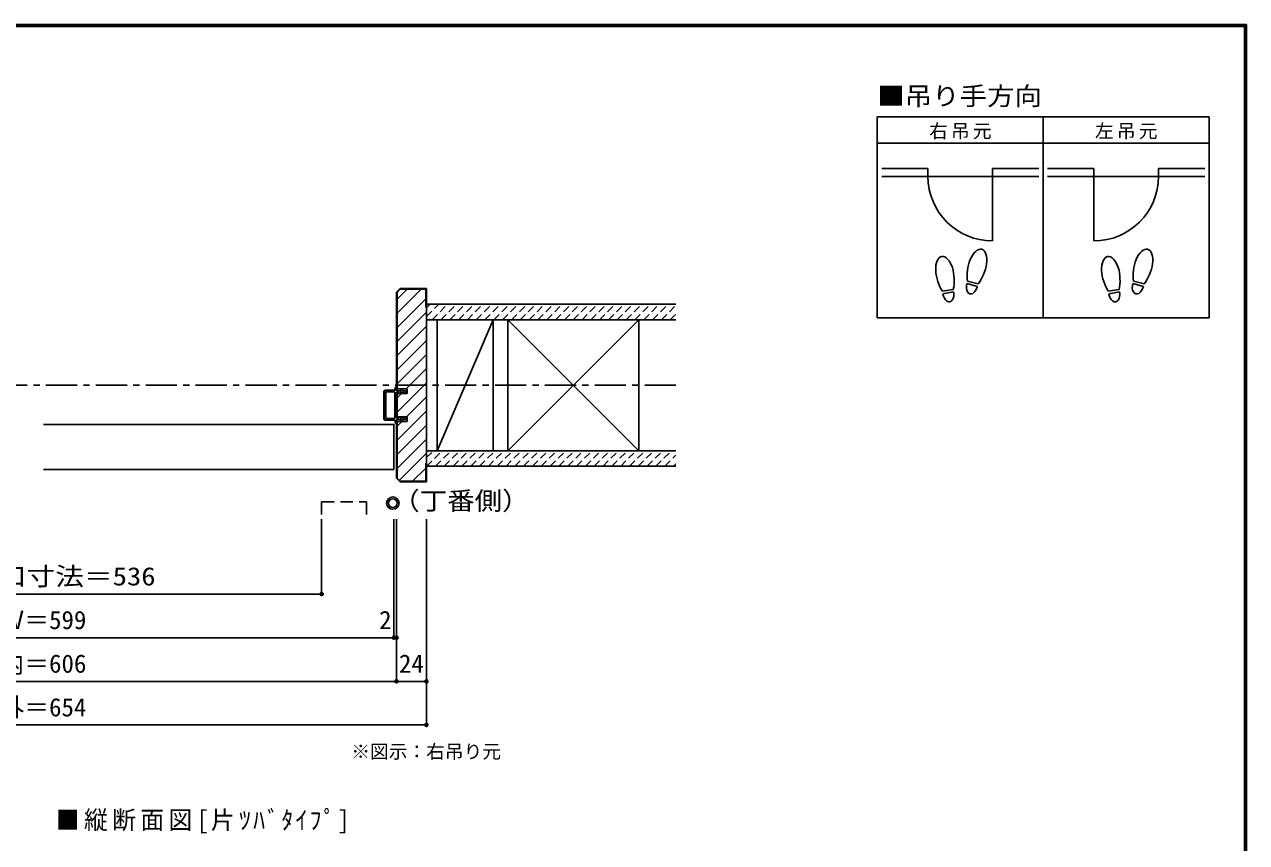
# Model space of a CAD drawing. Units: millimetres at full size, sheet at 1:5; details may follow other scales. Extents: x -973 to 977, y -718 to 696.
# Drawn here: x -3 to 977, y 40 to 696 of the extents above; entities that cross this region are included whole.
import ezdxf
from ezdxf.enums import TextEntityAlignment as Align

# ---------------------------------------------------------------- set-up
doc = ezdxf.new("R2010")
doc.units = ezdxf.units.MM
doc.header["$LTSCALE"] = 5
doc.header["$PDMODE"] = 32
doc.header["$PDSIZE"] = 2.5
for name, pattern in [('CHAIN1', [8, 5, -1, 1, -1]), ('DASHED1', [1.8, 1.2, -0.6]), ('DASHED2', [3, 2, -1])]:
    doc.linetypes.add(name, pattern=pattern)
for name, color, linetype in [('0-0_補助線', 7, 'Continuous'), ('0-1_通り芯', 4, 'CHAIN1'), ('0-3_仕上', 7, 'Continuous'), ('0-4_枠', 3, 'Continuous'), ('0-6_扉', 6, 'Continuous'), ('0-7_金物', 7, 'Continuous'), ('0-8_戸当', 3, 'Continuous'), ('0-A_文字', 3, 'Continuous'), ('0-B_寸法', 7, 'Continuous'), ('0-C_ﾊｯﾁ', 4, 'DASHED1'), ('F-1_通り芯', 6, 'Continuous')]:
    doc.layers.add(name, color=color, linetype=linetype)
doc.styles.add('ＭＳ ゴシック', font='')
doc.styles.get('ＭＳ ゴシック').set_extended_font_data('MS Gothic')

# ---------------------------------------------------------------- blocks, each defined once
blk = doc.blocks.new('01')
at = {"layer": '0-0_補助線'}
for p, q in [((-14.5, 0.346), (-14.5, -0.449)), ((-14.3, 0.346), (-14.3, -0.449)), ((-12.045, -0.049), (-14.178, 0.444)), ((-12, 0.146), (-14.133, 0.639)), ((-11.475, 5.146), (-12.298, 4.504)), ((-12.175, 4.146), (-11.475, 4.146)), ((-12.045, -0.049), (-11.993, 0.145)), ((-11.475, 0.146), (-12, 0.146)), ((-11.475, 7.146), (-11.475, 5.146)), ((-11.475, 4.146), (-11.475, 0.146)), ((-10.68, 7.55), (-9.257, 6.508)), ((-9.375, 6.146), (-10.075, 6.146)), ((-10.075, 3.146), (-10.075, 6.146)), ((-10.075, 3.146), (-9.252, 2.504)), ((-9.375, 2.146), (-10.075, 2.146)), ((-10.075, 0.146), (-10.075, 2.146)), ((-10.075, 0.146), (10.075, 0.146)), ((10.075, 3.146), (9.252, 2.504)), ((10.68, 7.55), (9.257, 6.508)), ((9.375, 6.146), (10.075, 6.146)), ((9.375, 2.146), (10.075, 2.146)), ((10.075, 3.146), (10.075, 6.146)), ((10.075, 0.146), (10.075, 2.146)), ((11.475, 7.146), (11.475, 5.146)), ((11.475, 5.146), (12.298, 4.504)), ((12.175, 4.146), (11.475, 4.146)), ((11.475, 4.146), (11.475, 0.146)), ((11.475, 0.146), (12, 0.146)), ((12.045, -0.049), (11.993, 0.145)), ((12, 0.146), (14.133, 0.639)), ((12.045, -0.049), (14.178, 0.444)), ((14.3, 0.346), (14.3, -0.449)), ((14.5, 0.346), (14.5, -0.449)), ((-14.265, -0.741), (-12.235, -1.196)), ((-14.222, -0.546), (-12.191, -1.001)), ((-12, -1.488), (-12, -8.854)), ((-11.8, -1.488), (-11.8, -8.854)), ((-11, -9.654), (11, -9.654)), ((-10.6, -1.554), (-10.6, -8.154)), ((-10.3, -1.254), (10.3, -1.254)), ((-10.3, -8.454), (10.3, -8.454)), ((10.6, -1.554), (10.6, -8.154)), ((11.8, -1.488), (11.8, -8.854)), ((12, -1.488), (12, -8.854)), ((14.222, -0.546), (12.191, -1.001)), ((14.265, -0.741), (12.235, -1.196)), ((11, -9.854), (-11, -9.854))]:
    blk.add_line(p, q, dxfattribs=at)
for centre, radius, start, end in [((-14.2, 0.346), 0.3, 77.00048, 180), ((-14.2, 0.346), 0.1, 77.00048, 180), ((-12.175, 4.346), 0.2, 127.96957, 270), ((-10.975, 7.146), 0.5, 53.78053, 180), ((-9.375, 6.346), 0.2, 270, 53.78053), ((-9.375, 2.346), 0.2, 270, 52.03043), ((9.375, 6.346), 0.2, 126.21947, 270), ((9.375, 2.346), 0.2, 127.96957, 270), ((10.975, 7.146), 0.5, 0, 126.21947), ((12.175, 4.346), 0.2, 270, 52.03043), ((14.2, 0.346), 0.3, 0, 102.99952), ((14.2, 0.346), 0.1, 0, 102.99952), ((-14.2, -0.449), 0.3, 180, 257.3929), ((-14.2, -0.449), 0.1, 180, 257.3929), ((-12.3, -1.488), 0.3, 0, 76.0718), ((-12.3, -1.488), 0.5, 0, 76.0718), ((-11, -8.854), 1, 180, 270), ((-11, -8.854), 0.8, 180, 270), ((-10.3, -1.554), 0.3, 90, 180), ((-10.3, -8.154), 0.3, 180, 270), ((10.3, -1.554), 0.3, 0, 90), ((10.3, -8.154), 0.3, 270, 0), ((11, -8.854), 1, 270, 0), ((11, -8.854), 0.8, 270, 0), ((12.3, -1.488), 0.5, 103.9282, 180), ((12.3, -1.488), 0.3, 103.9282, 180), ((14.2, -0.449), 0.1, 282.6071, 0), ((14.2, -0.449), 0.3, 282.6071, 0)]:
    blk.add_arc(centre, radius, start, end, dxfattribs=at)

msp = doc.modelspace()

# ---------------------------------------------------------------- linework, layer by layer
at = {"layer": '0-1_通り芯'}
msp.add_line((519.153, 406.5), (-515.847, 406.5), dxfattribs=at)
at = {"layer": '0-3_仕上', "color": 2}
for p, q in [((519.153, 471.5), (319.153, 471.5)), ((519.153, 459), (319.153, 459)), ((519.153, 354), (319.153, 354)), ((519.153, 341.5), (319.153, 341.5))]:
    msp.add_line(p, q, dxfattribs=at)
at = {"layer": '0-3_仕上', "color": 3}
for p, q in [((327.653, 459), (327.653, 354)), ((372.653, 354), (372.653, 459)), ((384.537, 354), (384.537, 459)), ((489.537, 354), (489.537, 459))]:
    msp.add_line(p, q, dxfattribs=at)
at = {"layer": '0-3_仕上'}
for p, q in [((372.653, 459), (327.653, 354)), ((384.537, 459), (489.537, 354)), ((384.537, 354), (489.537, 459))]:
    msp.add_line(p, q, dxfattribs=at)
at = {"layer": '0-4_枠'}
for p, q in [((297.982, 484), (295.153, 481.172)), ((295.153, 481.172), (295.153, 403.5)), ((298.189, 483.5), (295.653, 480.964)), ((295.653, 403.5), (295.653, 480.964)), ((297.982, 484), (319.153, 484)), ((318.653, 483.5), (298.189, 483.5)), ((318.653, 469), (318.653, 483.5)), ((319.153, 484), (319.153, 329)), ((318.653, 469), (319.153, 469)), ((295.153, 381.2), (295.153, 399.8)), ((295.153, 399.8), (303.653, 399.8)), ((295.653, 381.2), (295.653, 399.8)), ((295.153, 381.2), (303.653, 381.2)), ((295.153, 331.828), (295.153, 377.5)), ((295.153, 377.5), (303.653, 377.5)), ((295.653, 332.036), (295.653, 377.5)), ((303.653, 377.5), (303.653, 381.2)), ((318.653, 344), (318.653, 329.5)), ((318.653, 344), (319.153, 344)), ((297.982, 329), (295.153, 331.828)), ((298.189, 329.5), (295.653, 332.036)), ((297.982, 329), (319.153, 329)), ((298.189, 329.5), (318.653, 329.5))]:
    msp.add_line(p, q, dxfattribs=at)
msp.add_lwpolyline([(303.653, 399.8), (303.653, 403.5), (295.153, 403.5)], dxfattribs=at)
at = {"layer": '0-6_扉'}
msp.add_line((12.153, 339), (293.153, 339), dxfattribs=at)
at = {"layer": '0-6_扉', "linetype": 'DASHED2'}
for p, q in [((235.158, 312.908), (271.158, 312.908)), ((235.158, 312.908), (235.158, 299)), ((271.158, 312.908), (271.158, 299))]:
    msp.add_line(p, q, dxfattribs=at)
at = {"layer": '0-6_扉'}
msp.add_lwpolyline([(12.153, 375), (293.153, 375), (293.153, 339)], dxfattribs=at)
at = {"layer": '0-7_金物'}
for radius in [5, 3.5]:
    msp.add_circle((292.202, 311.957), radius, dxfattribs=at)
at = {"layer": '0-8_戸当', "color": 2}
for p, q in [((721.239, 580.308), (684.139, 580.308)), ((721.239, 580.308), (721.239, 574.008)), ((773.039, 580.308), (810.139, 580.308)), ((773.039, 580.308), (773.039, 522.208)), ((854.239, 580.308), (817.139, 580.308)), ((854.239, 580.308), (854.239, 522.208)), ((906.039, 580.308), (943.139, 580.308)), ((906.039, 580.308), (906.039, 574.008)), ((684.139, 574.008), (810.139, 574.008)), ((943.139, 574.008), (817.139, 574.008))]:
    msp.add_line(p, q, dxfattribs=at)
at = {"layer": '0-8_戸当'}
for p, q in [((761.468, 487.735), (752.987, 490.007)), ((894.468, 487.735), (885.987, 490.007)), ((741.457, 483.378), (732.811, 481.853)), ((741.822, 481.31), (733.175, 479.785)), ((760.924, 485.706), (752.444, 487.978)), ((874.457, 483.378), (865.811, 481.853)), ((874.822, 481.31), (866.175, 479.785)), ((893.924, 485.706), (885.444, 487.978))]:
    msp.add_line(p, q, dxfattribs=at)
at = {"layer": '0-8_戸当', "color": 2}
for centre, start, end in [((773.039, 574.008), 180, 270), ((854.239, 574.008), 270, 0)]:
    msp.add_arc(centre, 51.8, start, end, dxfattribs=at)
at = {"layer": '0-8_戸当'}
for centre, major_axis, ratio, start_param, end_param in [((734.795, 495.877), (-2.445, 13.867), 0.5, 4.3405914, 8.2257792), ((760.713, 501.878), (3.644, 13.601), 0.5, 4.3405914, 8.2257792), ((867.795, 495.877), (-2.445, 13.867), 0.5, 4.3405914, 8.2257792), ((893.713, 501.878), (3.644, 13.601), 0.5, 4.3405914, 8.2257792), ((734.865, 495.481), (-2.963, 16.802), 0.4, 3.8403085, 4.432552), ((760.609, 501.489), (4.416, 16.48), 0.4, 1.8506333, 2.4428768), ((760.609, 501.489), (4.416, 16.48), 0.4, 3.8403085, 4.432552), ((867.865, 495.481), (-2.963, 16.802), 0.4, 3.8403085, 4.432552), ((893.609, 501.489), (4.416, 16.48), 0.4, 1.8506333, 2.4428768), ((893.609, 501.489), (4.416, 16.48), 0.4, 3.8403085, 4.432552), ((734.865, 495.481), (-2.963, 16.802), 0.4, 1.8506333, 2.4428768), ((737.498, 480.548), (-1.27, 7.205), 0.6, 1.5707963, 4.712389), ((756.684, 486.842), (1.894, 7.067), 0.6, 1.5707963, 4.712389), ((867.865, 495.481), (-2.963, 16.802), 0.4, 1.8506333, 2.4428768), ((870.498, 480.548), (-1.27, 7.205), 0.6, 1.5707963, 4.712389), ((889.684, 486.842), (1.894, 7.067), 0.6, 1.5707963, 4.712389)]:
    msp.add_ellipse(centre, major_axis=major_axis, ratio=ratio, start_param=start_param, end_param=end_param, dxfattribs=at)
at = {"layer": '0-A_文字'}
for p, q in [((680.639, 621.667), (680.639, 460.667)), ((946.639, 621.667), (680.639, 621.667)), ((813.639, 621.667), (813.639, 460.667)), ((680.639, 600.667), (946.639, 600.667)), ((372.653, 459), (372.653, 354)), ((384.537, 354), (384.537, 459)), ((489.537, 354), (489.537, 459))]:
    msp.add_line(p, q, dxfattribs=at)
msp.add_lwpolyline([(946.639, 621.667), (946.639, 460.667), (680.639, 460.667)], dxfattribs=at)
at = {"layer": '0-B_寸法', "color": 4}
for p, q in [((235.158, 239), (235.158, 299)), ((293.153, 204), (293.153, 299)), ((295.153, 169), (295.153, 299)), ((319.153, 134), (319.153, 299)), ((-281.847, 239), (235.158, 239)), ((295.153, 204), (-291.847, 204)), ((319.153, 169), (-315.847, 169)), ((319.153, 134), (-315.847, 134))]:
    msp.add_line(p, q, dxfattribs=at)
at = {"layer": '0-B_寸法'}
for p in [(235.158, 239), (293.153, 204), (295.153, 204), (295.153, 169), (319.153, 169), (319.153, 134)]:
    msp.add_point(p, dxfattribs=at)
at = {"layer": '0-C_ﾊｯﾁ', "linetype": 'Continuous'}
for p, q in [((303.673, 483.5), (295.653, 475.48)), ((314.986, 483.5), (295.653, 464.166)), ((318.653, 475.853), (295.653, 452.853)), ((319.153, 465.039), (295.653, 441.539)), ((319.153, 453.726), (295.653, 430.225)), ((319.153, 442.412), (295.653, 418.912)), ((319.153, 431.098), (295.653, 407.598)), ((319.153, 419.784), (302.869, 403.5)), ((319.153, 408.47), (295.653, 384.97)), ((299.169, 399.8), (295.653, 396.284)), ((319.153, 397.157), (303.196, 381.2)), ((319.153, 385.843), (295.653, 362.343)), ((299.496, 377.5), (295.653, 373.657)), ((319.153, 374.529), (295.653, 351.029)), ((319.153, 363.216), (295.653, 339.716)), ((319.153, 351.902), (297.47, 330.219)), ((318.653, 340.088), (308.065, 329.5))]:
    msp.add_line(p, q, dxfattribs=at)
at = {"layer": '0-C_ﾊｯﾁ'}
for p, q in [((319.153, 461.53), (329.123, 471.5)), ((319.153, 468.601), (322.052, 471.5)), ((323.694, 459), (336.194, 471.5)), ((330.765, 459), (343.265, 471.5)), ((337.837, 459), (350.337, 471.5)), ((344.908, 459), (357.408, 471.5)), ((351.979, 459), (364.479, 471.5)), ((359.05, 459), (371.55, 471.5)), ((366.121, 459), (378.621, 471.5)), ((373.192, 459), (385.692, 471.5)), ((380.263, 459), (392.763, 471.5)), ((387.334, 459), (399.834, 471.5)), ((394.405, 459), (406.905, 471.5)), ((408.547, 459), (421.047, 471.5)), ((415.618, 459), (428.118, 471.5)), ((422.689, 459), (435.189, 471.5)), ((429.76, 459), (442.26, 471.5)), ((436.831, 459), (449.331, 471.5)), ((443.903, 459), (456.403, 471.5)), ((450.974, 459), (463.474, 471.5)), ((458.045, 459), (470.545, 471.5)), ((465.116, 459), (477.616, 471.5)), ((472.187, 459), (484.687, 471.5)), ((479.258, 459), (491.758, 471.5)), ((486.329, 459), (498.829, 471.5)), ((493.4, 459), (505.9, 471.5)), ((500.471, 459), (512.971, 471.5)), ((507.542, 459), (519.153, 470.611)), ((401.476, 459), (412.318, 469.841)), ((514.613, 459), (519.153, 463.54)), ((319.153, 348.393), (324.76, 354)), ((319.242, 341.411), (331.831, 354)), ((326.403, 341.5), (338.903, 354)), ((333.474, 341.5), (345.974, 354)), ((340.545, 341.5), (353.045, 354)), ((347.616, 341.5), (360.116, 354)), ((354.687, 341.5), (367.187, 354)), ((361.758, 341.5), (374.258, 354)), ((368.829, 341.5), (381.329, 354)), ((375.9, 341.5), (388.4, 354)), ((382.971, 341.5), (395.471, 354)), ((390.042, 341.5), (402.542, 354)), ((397.113, 341.5), (409.613, 354)), ((404.184, 341.5), (416.684, 354)), ((411.255, 341.5), (423.755, 354)), ((418.326, 341.5), (430.826, 354)), ((425.398, 341.5), (437.898, 354)), ((432.469, 341.5), (444.969, 354)), ((439.54, 341.5), (452.04, 354)), ((446.611, 341.5), (459.111, 354)), ((453.682, 341.5), (466.182, 354)), ((460.753, 341.5), (473.253, 354)), ((467.824, 341.5), (480.324, 354)), ((474.895, 341.5), (487.395, 354)), ((481.966, 341.5), (494.466, 354)), ((489.037, 341.5), (501.537, 354)), ((496.108, 341.5), (508.608, 354)), ((503.179, 341.5), (515.679, 354)), ((510.25, 341.5), (519.153, 350.403)), ((517.321, 341.5), (519.153, 343.332))]:
    msp.add_line(p, q, dxfattribs=at)
at = {"layer": 'F-1_通り芯'}
for p, q in [((-973.347, 695.833), (976.653, 695.833)), ((974.986, 695.833), (974.986, -700.833)), ((975.82, 695.833), (975.82, -700.833)), ((976.653, 695.833), (976.653, -700.833)), ((-973.347, 695), (976.653, 695)), ((-973.347, 694.167), (976.653, 694.167))]:
    msp.add_line(p, q, dxfattribs=at)

# ---------------------------------------------------------------- block references
at = {"layer": '0-0_補助線', "xscale": -1, "rotation": 270}
msp.add_blockref('01', (295.007, 390.5), dxfattribs=at)

# ---------------------------------------------------------------- texts
at = {"layer": '0-A_文字', "color": 7, "style": 'ＭＳ ゴシック', "width": 1.1}
for s, p in [('■吊り手方向', (680.639, 626.667)), ('（丁番側）', (291.835, 302.105))]:
    msp.add_text(s, height=14.66, dxfattribs=at).set_placement(p, align=Align.BOTTOM_LEFT)
at = {"layer": '0-A_文字', "color": 7, "style": 'ＭＳ ゴシック'}
msp.add_text('※図示：右吊り元', height=11, dxfattribs=at).set_placement((258.958, 103.923), align=Align.BOTTOM_LEFT)
at = {"layer": '0-A_文字', "color": 7, "attachment_point": 7, "style": 'ＭＳ ゴシック'}
for s, insert, char_height in [('\\T1.17;右吊元', (722.139, 603.667), 11), ('\\T1.17;左吊元', (855.139, 603.667), 11), ('\\T1.19;\\W0.95;■縦断面図[片ﾂﾊﾞﾀｲﾌﾟ]', (22.073, 47.089), 14.66)]:
    msp.add_mtext(s, dxfattribs=dict(at, insert=insert, char_height=char_height))
at = {"layer": '0-B_寸法', "style": 'ＭＳ ゴシック', "width": 1.15}
msp.add_text('有効開口寸法＝536', height=14.66, dxfattribs=at).set_placement((-93.347, 241.5), align=Align.BOTTOM_LEFT)
at = {"layer": '0-B_寸法', "style": 'ＭＳ ゴシック'}
for s, p in [('ＤＷ＝599', (-43.347, 206.5)), ('2', (281.257, 206.5)), ('枠内＝606', (-43.347, 171.5)), ('24', (297.153, 171.5)), ('枠外＝654', (-43.347, 136.5))]:
    msp.add_text(s, height=14.66, dxfattribs=at).set_placement(p, align=Align.BOTTOM_LEFT)

doc.saveas('drawing.dxf')
